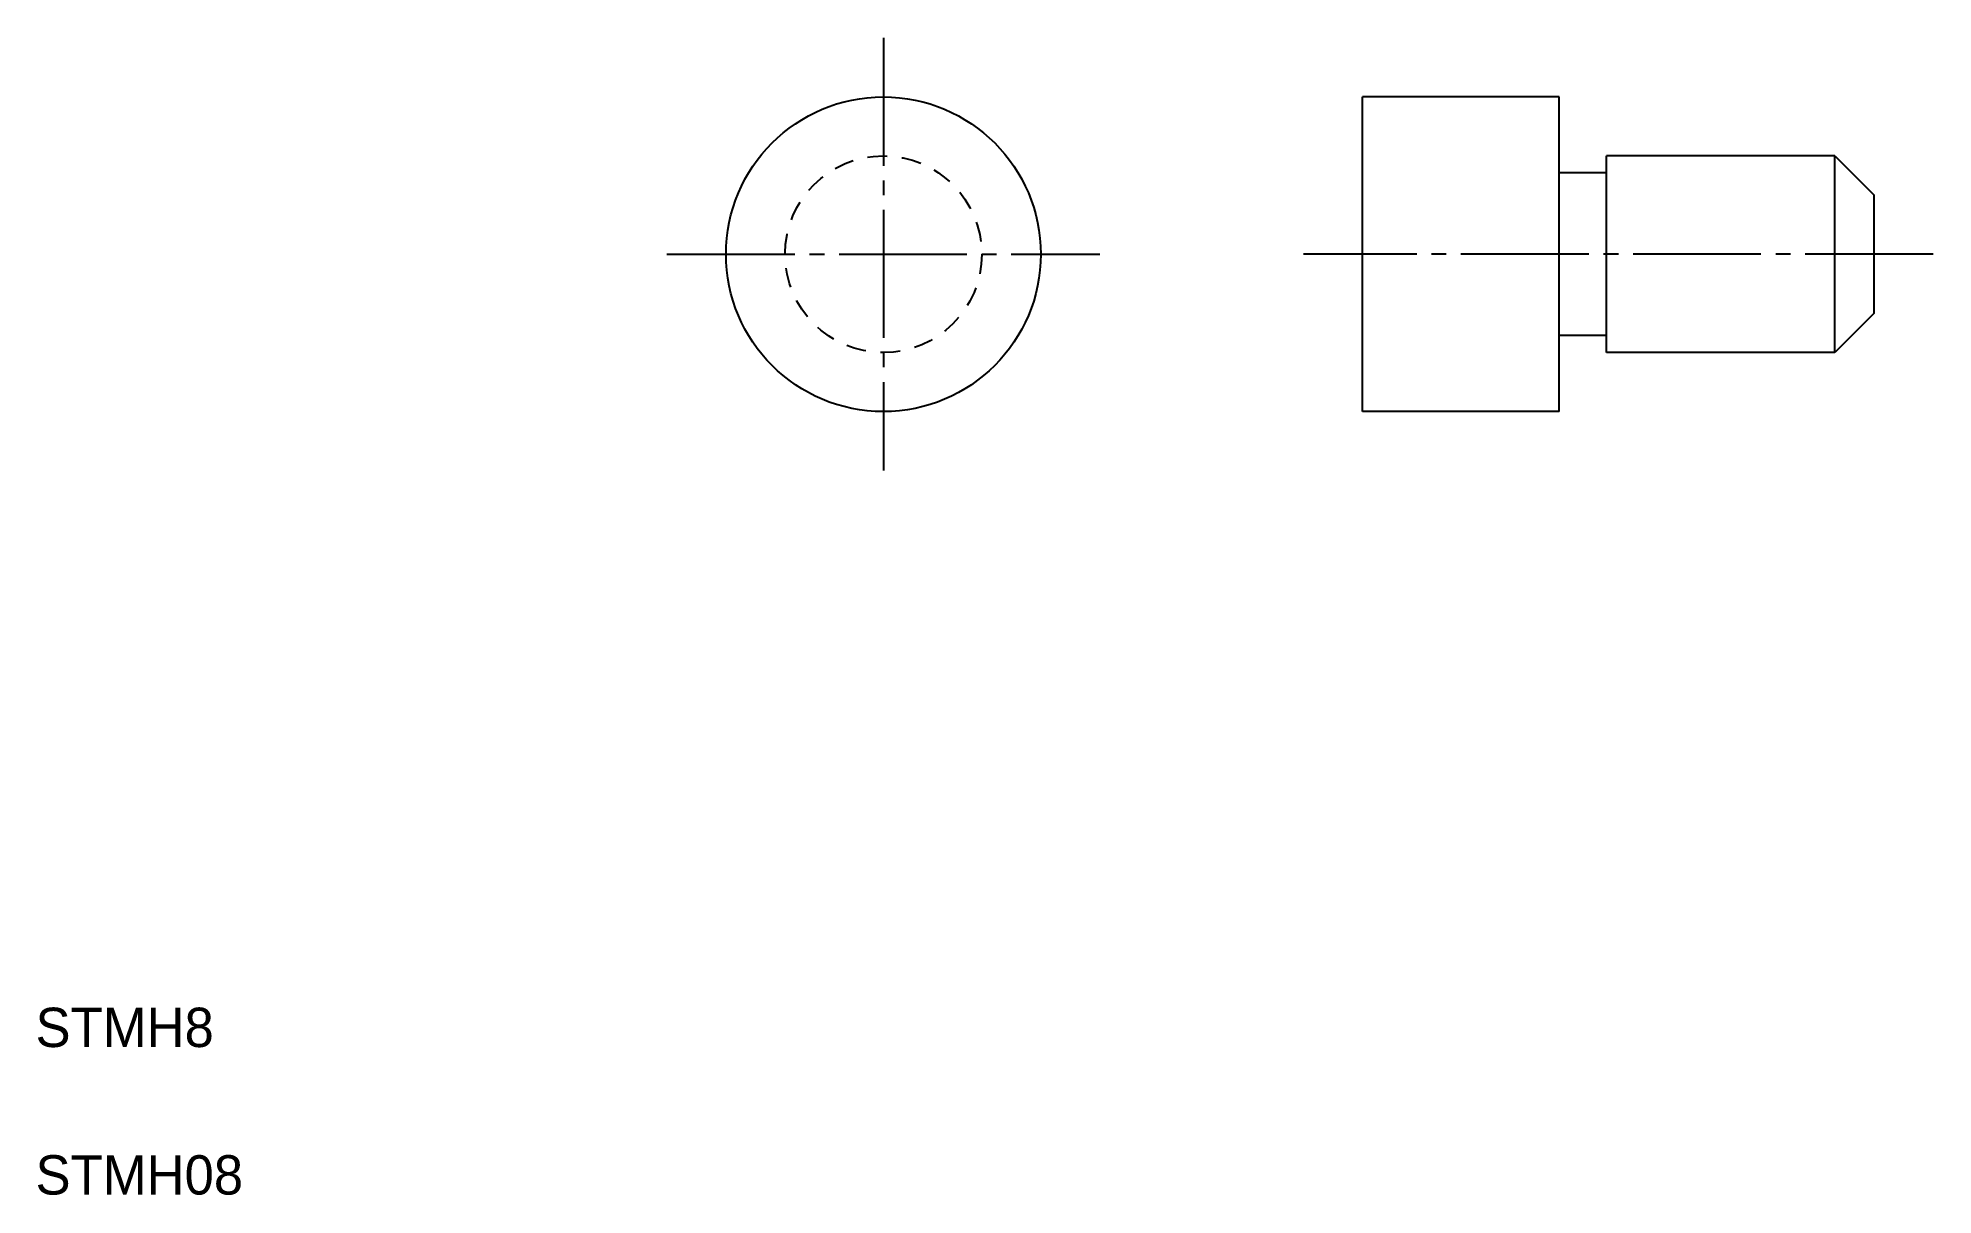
# Model space of a CAD drawing. Extents: x 2.6 to 50.7, y 2.5 to 31.9.
import ezdxf

# ---------------------------------------------------------------- set-up
doc = ezdxf.new("R2010")
doc.units = 0
doc.header["$LTSCALE"] = 0.25
doc.linetypes.add('CENTER', pattern=[17.5, 13, -1.5, 1.5, -1.5])
doc.linetypes.add('DASHED', pattern=[3.5, 2, -1.5])
doc.layers.get('0').update_dxf_attribs({"linetype": 'CONTINUOUS'})
doc.layers.add('CENTER', color=1, linetype='CENTER')

msp = doc.modelspace()

# ---------------------------------------------------------------- linework, layer by layer
at = {"color": 7, "linetype": 'CONTINUOUS'}
for p, q in [((41.228, 30.404), (36.228, 30.404)), ((36.228, 22.404), (36.228, 30.404)), ((41.228, 22.404), (41.228, 30.404)), ((48.228, 28.904), (42.428, 28.904)), ((42.428, 23.904), (42.428, 28.904)), ((48.228, 23.904), (48.228, 28.904)), ((48.228, 28.904), (49.228, 27.904)), ((42.428, 28.471), (41.228, 28.471)), ((49.228, 24.904), (49.228, 27.904)), ((49.228, 24.904), (48.228, 23.904)), ((42.428, 24.337), (41.228, 24.337)), ((48.228, 23.904), (42.428, 23.904)), ((41.228, 22.404), (36.228, 22.404))]:
    msp.add_line(p, q, dxfattribs=at)
for p, q in [((38.728, 22.404), (38.728, 22.404)), ((39.978, 22.404), (39.978, 22.404))]:
    msp.add_line(p, q)
msp.add_circle((24.049, 26.404), 4, dxfattribs=at)
at = {"color": 3, "linetype": 'DASHED'}
msp.add_circle((24.049, 26.404), 2.5, dxfattribs=at)
at = {"layer": 'CENTER', "color": 1, "linetype": 'CENTER'}
for p, q in [((24.049, 31.904), (24.049, 20.904)), ((18.549, 26.404), (29.549, 26.404)), ((50.728, 26.404), (34.728, 26.404))]:
    msp.add_line(p, q, dxfattribs=at)

# ---------------------------------------------------------------- texts
for s, p in [('STMH8', (2.5, 6.25)), ('STMH08', (2.5, 2.5))]:
    msp.add_text(s, height=1).set_placement(p)

doc.saveas('drawing.dxf')
